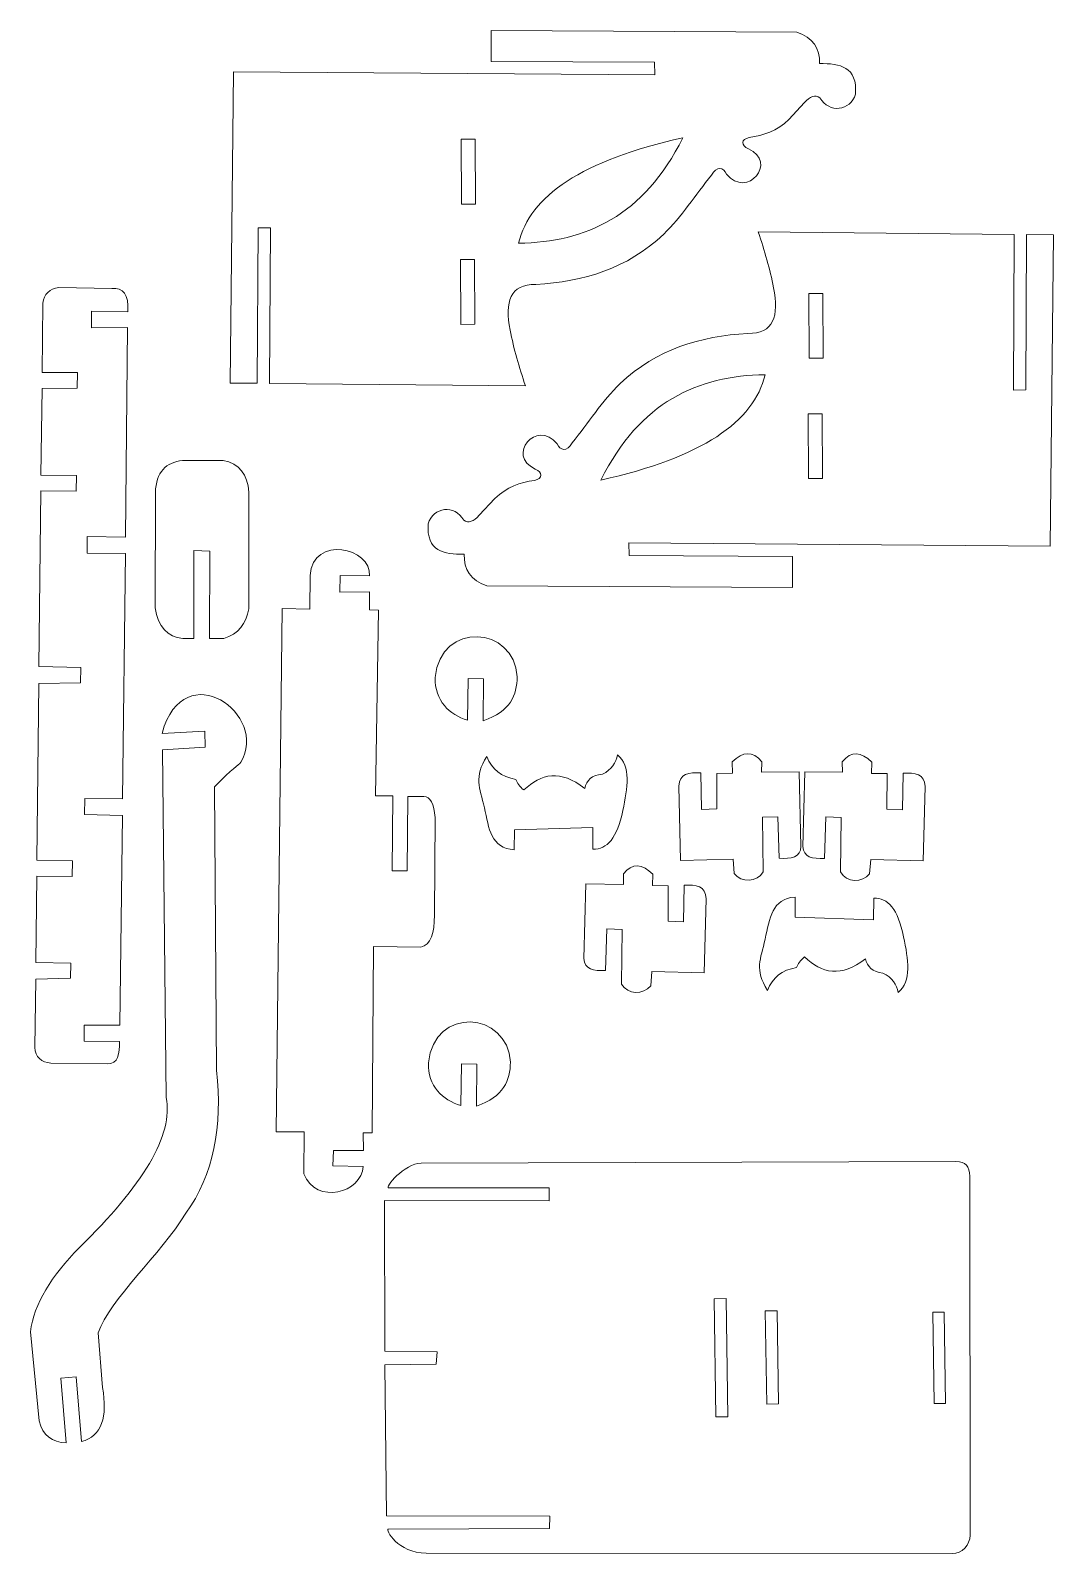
# Model space of a CAD drawing. Header units: millimetres. Extents: x -105 to 248, y -128 to 148.
# Drawn here: x 157.9 to 247.9, y -128.3 to 5.8 of the extents above; entities that cross this region are included whole.
import ezdxf

# ---------------------------------------------------------------- set-up
doc = ezdxf.new("R2010")
doc.units = ezdxf.units.MM
doc.header["$MEASUREMENT"] = 0
doc.layers.add('Camada 1', color=7, linetype='Continuous')

msp = doc.modelspace()

# ---------------------------------------------------------------- linework, layer by layer
at = {"layer": 'Camada 1', "color": 250, "lineweight": 5}
for points, knots in [([(175.493, -25.2527), (175.493, -25.2527), (175.7936, 2.1546), (175.7936, 2.1546), (175.7936, 2.1546), (175.7936, 2.1546), (212.8654, 1.8707), (212.8654, 1.8707), (212.8654, 1.8707), (212.8654, 1.8707), (212.8247, 2.9888), (212.8247, 2.9888), (212.8247, 2.9888), (212.8247, 2.9888), (198.4558, 3.0648), (198.4558, 3.0648), (198.4558, 3.0648), (198.4558, 3.0648), (198.4526, 5.7912), (198.4526, 5.7912), (198.4526, 5.7912), (198.4526, 5.7912), (225.3463, 5.6455), (225.3463, 5.6455), (225.3463, 5.6455), (226.7785, 5.1627), (227.3933, 4.2072), (227.3526, 2.8726), (227.3526, 2.8726), (229.1585, 2.8931), (230.6912, 2.6087), (230.5203, 0.1861), (230.5203, 0.1861), (230.0759, -1.2907), (228.2062, -1.5461), (227.3855, -0.1302), (227.3855, -0.1302), (226.979, 0.1755), (226.5229, -0.0209), (226.0332, -0.5608), (226.0332, -0.5608), (226.0332, -0.5608), (224.6579, -2.0411), (224.6579, -2.0411), (224.6579, -2.0411), (223.6107, -3.0606), (222.4172, -3.4592), (221.171, -3.6334), (221.171, -3.6334), (220.4241, -3.7769), (220.4305, -4.3433), (221.0998, -4.6282), (221.0998, -4.6282), (223.7059, -5.8013), (220.9929, -9.0883), (219.1565, -6.8527), (219.1565, -6.8527), (218.9405, -6.2528), (218.2965, -6.1115), (217.8455, -6.9458), (217.8455, -6.9458), (216.4438, -8.6824), (215.2059, -10.5972), (213.6405, -12.1556), (213.6405, -12.1556), (210.4068, -15.1894), (206.5813, -16.3291), (202.3962, -16.5648), (202.3962, -16.5648), (200.1183, -16.5367), (199.6285, -18.1117), (200.1417, -20.5858), (200.1417, -20.5858), (200.4225, -22.2252), (200.9324, -23.8634), (201.4752, -25.5013), (201.4752, -25.5013), (201.4752, -25.5013), (178.9486, -25.2784), (178.9486, -25.2784), (178.9486, -25.2784), (178.9486, -25.2784), (179.028, -11.588), (179.028, -11.588), (179.028, -11.588), (179.028, -11.588), (177.9428, -11.5956), (177.9428, -11.5956), (177.9428, -11.5956), (177.9428, -11.5956), (177.8573, -25.2703), (177.8573, -25.2703), (177.8573, -25.2703), (177.8573, -25.2703), (175.493, -25.2527), (175.493, -25.2527)], [0, 0, 0, 0, 0.04166667, 0.04166667, 0.04166667, 0.04166667, 0.08333333, 0.08333333, 0.08333333, 0.08333333, 0.125, 0.125, 0.125, 0.125, 0.16666667, 0.16666667, 0.16666667, 0.16666667, 0.20833333, 0.20833333, 0.20833333, 0.20833333, 0.25, 0.25, 0.25, 0.25, 0.29166667, 0.29166667, 0.29166667, 0.29166667, 0.33333333, 0.33333333, 0.33333333, 0.33333333, 0.375, 0.375, 0.375, 0.375, 0.41666667, 0.41666667, 0.41666667, 0.41666667, 0.45833333, 0.45833333, 0.45833333, 0.45833333, 0.5, 0.5, 0.5, 0.5, 0.54166667, 0.54166667, 0.54166667, 0.54166667, 0.58333333, 0.58333333, 0.58333333, 0.58333333, 0.625, 0.625, 0.625, 0.625, 0.66666667, 0.66666667, 0.66666667, 0.66666667, 0.70833333, 0.70833333, 0.70833333, 0.70833333, 0.75, 0.75, 0.75, 0.75, 0.79166667, 0.79166667, 0.79166667, 0.79166667, 0.83333333, 0.83333333, 0.83333333, 0.83333333, 0.875, 0.875, 0.875, 0.875, 0.91666667, 0.91666667, 0.91666667, 0.91666667, 0.95833333, 0.95833333, 0.95833333, 0.95833333, 1, 1, 1, 1]), ([(197.0545, -3.7855), (197.0545, -3.7855), (197.0797, -9.4924), (197.0797, -9.4924), (197.0797, -9.4924), (197.0797, -9.4924), (195.8582, -9.4978), (195.8582, -9.4978), (195.8582, -9.4978), (195.8582, -9.4978), (195.8329, -3.7909), (195.8329, -3.7909), (195.8329, -3.7909), (195.8329, -3.7909), (197.0545, -3.7855), (197.0545, -3.7855)], [0, 0, 0, 0, 0.25, 0.25, 0.25, 0.25, 0.5, 0.5, 0.5, 0.5, 0.75, 0.75, 0.75, 0.75, 1, 1, 1, 1]), ([(215.3312, -3.6627), (211.8586, -10.5602), (206.7998, -12.8497), (200.8688, -12.9379), (200.8688, -12.9379), (201.8574, -8.7874), (206.4309, -5.6273), (215.3312, -3.6627)], [0, 0, 0, 0, 0.5, 0.5, 0.5, 0.5, 1, 1, 1, 1]), ([(247.9433, -12.1963), (247.9433, -12.1963), (247.6427, -39.6036), (247.6427, -39.6036), (247.6427, -39.6036), (247.6427, -39.6036), (210.5709, -39.3197), (210.5709, -39.3197), (210.5709, -39.3197), (210.5709, -39.3197), (210.6116, -40.4378), (210.6116, -40.4378), (210.6116, -40.4378), (210.6116, -40.4378), (224.9805, -40.5138), (224.9805, -40.5138), (224.9805, -40.5138), (224.9805, -40.5138), (224.9837, -43.2402), (224.9837, -43.2402), (224.9837, -43.2402), (224.9837, -43.2402), (198.09, -43.0945), (198.09, -43.0945), (198.09, -43.0945), (196.6578, -42.6117), (196.043, -41.6562), (196.0837, -40.3216), (196.0837, -40.3216), (194.2778, -40.3421), (192.7451, -40.0577), (192.916, -37.6351), (192.916, -37.6351), (193.3604, -36.1583), (195.2301, -35.9029), (196.0508, -37.3188), (196.0508, -37.3188), (196.4573, -37.6245), (196.9134, -37.4281), (197.4031, -36.8882), (197.4031, -36.8882), (197.4031, -36.8882), (198.7784, -35.4079), (198.7784, -35.4079), (198.7784, -35.4079), (199.8256, -34.3884), (201.0191, -33.9898), (202.2653, -33.8156), (202.2653, -33.8156), (203.0122, -33.6721), (203.0058, -33.1057), (202.3365, -32.8208), (202.3365, -32.8208), (199.7304, -31.6477), (202.4434, -28.3607), (204.2798, -30.5963), (204.2798, -30.5963), (204.4958, -31.1962), (205.1398, -31.3375), (205.5908, -30.5032), (205.5908, -30.5032), (206.9925, -28.7666), (208.2304, -26.8518), (209.7958, -25.2934), (209.7958, -25.2934), (213.0295, -22.2596), (216.855, -21.1199), (221.0401, -20.8842), (221.0401, -20.8842), (223.318, -20.9123), (223.8078, -19.3373), (223.2946, -16.8632), (223.2946, -16.8632), (223.0138, -15.2238), (222.5039, -13.5856), (221.9611, -11.9477), (221.9611, -11.9477), (221.9611, -11.9477), (244.4877, -12.1706), (244.4877, -12.1706), (244.4877, -12.1706), (244.4877, -12.1706), (244.4083, -25.861), (244.4083, -25.861), (244.4083, -25.861), (244.4083, -25.861), (245.4935, -25.8534), (245.4935, -25.8534), (245.4935, -25.8534), (245.4935, -25.8534), (245.579, -12.1787), (245.579, -12.1787), (245.579, -12.1787), (245.579, -12.1787), (247.9433, -12.1963), (247.9433, -12.1963)], [0, 0, 0, 0, 0.04166667, 0.04166667, 0.04166667, 0.04166667, 0.08333333, 0.08333333, 0.08333333, 0.08333333, 0.125, 0.125, 0.125, 0.125, 0.16666667, 0.16666667, 0.16666667, 0.16666667, 0.20833333, 0.20833333, 0.20833333, 0.20833333, 0.25, 0.25, 0.25, 0.25, 0.29166667, 0.29166667, 0.29166667, 0.29166667, 0.33333333, 0.33333333, 0.33333333, 0.33333333, 0.375, 0.375, 0.375, 0.375, 0.41666667, 0.41666667, 0.41666667, 0.41666667, 0.45833333, 0.45833333, 0.45833333, 0.45833333, 0.5, 0.5, 0.5, 0.5, 0.54166667, 0.54166667, 0.54166667, 0.54166667, 0.58333333, 0.58333333, 0.58333333, 0.58333333, 0.625, 0.625, 0.625, 0.625, 0.66666667, 0.66666667, 0.66666667, 0.66666667, 0.70833333, 0.70833333, 0.70833333, 0.70833333, 0.75, 0.75, 0.75, 0.75, 0.79166667, 0.79166667, 0.79166667, 0.79166667, 0.83333333, 0.83333333, 0.83333333, 0.83333333, 0.875, 0.875, 0.875, 0.875, 0.91666667, 0.91666667, 0.91666667, 0.91666667, 0.95833333, 0.95833333, 0.95833333, 0.95833333, 1, 1, 1, 1]), ([(196.9873, -14.3777), (196.9873, -14.3777), (197.0126, -20.0763), (197.0126, -20.0763), (197.0126, -20.0763), (197.0126, -20.0763), (195.7992, -20.0817), (195.7992, -20.0817), (195.7992, -20.0817), (195.7992, -20.0817), (195.774, -14.3831), (195.774, -14.3831), (195.774, -14.3831), (195.774, -14.3831), (196.9873, -14.3777), (196.9873, -14.3777)], [0, 0, 0, 0, 0.25, 0.25, 0.25, 0.25, 0.5, 0.5, 0.5, 0.5, 0.75, 0.75, 0.75, 0.75, 1, 1, 1, 1]), ([(226.449, -23.0713), (226.449, -23.0713), (226.4237, -17.3727), (226.4237, -17.3727), (226.4237, -17.3727), (226.4237, -17.3727), (227.6371, -17.3673), (227.6371, -17.3673), (227.6371, -17.3673), (227.6371, -17.3673), (227.6623, -23.0659), (227.6623, -23.0659), (227.6623, -23.0659), (227.6623, -23.0659), (226.449, -23.0713), (226.449, -23.0713)], [0, 0, 0, 0, 0.25, 0.25, 0.25, 0.25, 0.5, 0.5, 0.5, 0.5, 0.75, 0.75, 0.75, 0.75, 1, 1, 1, 1]), ([(208.1051, -33.7863), (211.5777, -26.8888), (216.6365, -24.5993), (222.5675, -24.5111), (222.5675, -24.5111), (221.5789, -28.6616), (217.0054, -31.8217), (208.1051, -33.7863)], [0, 0, 0, 0, 0.5, 0.5, 0.5, 0.5, 1, 1, 1, 1]), ([(226.3818, -33.6635), (226.3818, -33.6635), (226.3566, -27.9566), (226.3566, -27.9566), (226.3566, -27.9566), (226.3566, -27.9566), (227.5781, -27.9512), (227.5781, -27.9512), (227.5781, -27.9512), (227.5781, -27.9512), (227.6034, -33.6581), (227.6034, -33.6581), (227.6034, -33.6581), (227.6034, -33.6581), (226.3818, -33.6635), (226.3818, -33.6635)], [0, 0, 0, 0, 0.25, 0.25, 0.25, 0.25, 0.5, 0.5, 0.5, 0.5, 0.75, 0.75, 0.75, 0.75, 1, 1, 1, 1])]:
    msp.add_open_spline(points, degree=3, knots=knots, dxfattribs=at)
at = {"layer": 'Camada 1', "color": 22, "lineweight": 5}
for points, knots in [([(158.3181, -83.7356), (158.3181, -83.7356), (158.3911, -77.7228), (158.3911, -77.7228), (158.3911, -77.7228), (158.3911, -77.7228), (161.4517, -77.6462), (161.4517, -77.6462), (161.4517, -77.6462), (161.4517, -77.6462), (161.4755, -76.3025), (161.4755, -76.3025), (161.4755, -76.3025), (161.4755, -76.3025), (158.3892, -76.265), (158.3892, -76.265), (158.3892, -76.265), (158.3892, -76.265), (158.471, -68.6514), (158.471, -68.6514), (158.471, -68.6514), (158.471, -68.6514), (161.5798, -68.6863), (161.5798, -68.6863), (161.5798, -68.6863), (161.5798, -68.6863), (161.6073, -67.297), (161.6073, -67.297), (161.6073, -67.297), (161.6073, -67.297), (158.4862, -67.2445), (158.4862, -67.2445), (158.4862, -67.2445), (158.4862, -67.2445), (158.6539, -51.6852), (158.6539, -51.6852), (158.6539, -51.6852), (158.6539, -51.6852), (162.3202, -51.6496), (162.3202, -51.6496), (162.3202, -51.6496), (162.3202, -51.6496), (162.3552, -50.2866), (162.3552, -50.2866), (162.3552, -50.2866), (162.3552, -50.2866), (158.6545, -50.1967), (158.6545, -50.1967), (158.6545, -50.1967), (158.6545, -50.1967), (158.8225, -34.749), (158.8225, -34.749), (158.8225, -34.749), (158.8225, -34.749), (161.9415, -34.7636), (161.9415, -34.7636), (161.9415, -34.7636), (161.9415, -34.7636), (161.9631, -33.3781), (161.9631, -33.3781), (161.9631, -33.3781), (161.9631, -33.3781), (158.8387, -33.362), (158.8387, -33.362), (158.8387, -33.362), (158.8387, -33.362), (158.9379, -25.719), (158.9379, -25.719), (158.9379, -25.719), (158.9379, -25.719), (162.0349, -25.7034), (162.0349, -25.7034), (162.0349, -25.7034), (162.0349, -25.7034), (162.0559, -24.3296), (162.0559, -24.3296), (162.0559, -24.3296), (162.0559, -24.3296), (158.9421, -24.3328), (158.9421, -24.3328), (158.9421, -24.3328), (158.9421, -24.3328), (159.0095, -18.2257), (159.0095, -18.2257), (159.0095, -18.2257), (159.1069, -17.4016), (159.6032, -16.9618), (160.4301, -16.8404), (160.4301, -16.8404), (160.4301, -16.8404), (165.0806, -16.9184), (165.0806, -16.9184), (165.0806, -16.9184), (166.0664, -16.843), (166.6009, -17.425), (166.4759, -18.9676), (166.4759, -18.9676), (166.4759, -18.9676), (163.3049, -18.9119), (163.3049, -18.9119), (163.3049, -18.9119), (163.3049, -18.9119), (163.2874, -20.3903), (163.2874, -20.3903), (163.2874, -20.3903), (163.2874, -20.3903), (166.4698, -20.3646), (166.4698, -20.3646), (166.4698, -20.3646), (166.4698, -20.3646), (166.2961, -38.809), (166.2961, -38.809), (166.2961, -38.809), (166.2961, -38.809), (162.9171, -38.7599), (162.9171, -38.7599), (162.9171, -38.7599), (162.9171, -38.7599), (162.9004, -40.2315), (162.9004, -40.2315), (162.9004, -40.2315), (162.9004, -40.2315), (166.2824, -40.2666), (166.2824, -40.2666), (166.2824, -40.2666), (166.2824, -40.2666), (166.0149, -61.8493), (166.0149, -61.8493), (166.0149, -61.8493), (166.0149, -61.8493), (162.6948, -61.8348), (162.6948, -61.8348), (162.6948, -61.8348), (162.6948, -61.8348), (162.6617, -63.2221), (162.6617, -63.2221), (162.6617, -63.2221), (162.6617, -63.2221), (166.0259, -63.3171), (166.0259, -63.3171), (166.0259, -63.3171), (166.0259, -63.3171), (165.7705, -81.7769), (165.7705, -81.7769), (165.7705, -81.7769), (165.7705, -81.7769), (162.6432, -81.7841), (162.6432, -81.7841), (162.6432, -81.7841), (162.6432, -81.7841), (162.6562, -83.1896), (162.6562, -83.1896), (162.6562, -83.1896), (162.6562, -83.1896), (165.7593, -83.2207), (165.7593, -83.2207), (165.7593, -83.2207), (165.7572, -84.2641), (165.6763, -85.222), (164.669, -85.1772), (164.669, -85.1772), (164.669, -85.1772), (159.7016, -85.1175), (159.7016, -85.1175), (159.7016, -85.1175), (158.8866, -85.0384), (158.3205, -84.5962), (158.3181, -83.7356)], [0, 0, 0, 0, 0.02380952, 0.02380952, 0.02380952, 0.02380952, 0.04761905, 0.04761905, 0.04761905, 0.04761905, 0.07142857, 0.07142857, 0.07142857, 0.07142857, 0.0952381, 0.0952381, 0.0952381, 0.0952381, 0.11904762, 0.11904762, 0.11904762, 0.11904762, 0.14285714, 0.14285714, 0.14285714, 0.14285714, 0.16666667, 0.16666667, 0.16666667, 0.16666667, 0.19047619, 0.19047619, 0.19047619, 0.19047619, 0.21428571, 0.21428571, 0.21428571, 0.21428571, 0.23809524, 0.23809524, 0.23809524, 0.23809524, 0.26190476, 0.26190476, 0.26190476, 0.26190476, 0.28571429, 0.28571429, 0.28571429, 0.28571429, 0.30952381, 0.30952381, 0.30952381, 0.30952381, 0.33333333, 0.33333333, 0.33333333, 0.33333333, 0.35714286, 0.35714286, 0.35714286, 0.35714286, 0.38095238, 0.38095238, 0.38095238, 0.38095238, 0.4047619, 0.4047619, 0.4047619, 0.4047619, 0.42857143, 0.42857143, 0.42857143, 0.42857143, 0.45238095, 0.45238095, 0.45238095, 0.45238095, 0.47619048, 0.47619048, 0.47619048, 0.47619048, 0.5, 0.5, 0.5, 0.5, 0.52380952, 0.52380952, 0.52380952, 0.52380952, 0.54761905, 0.54761905, 0.54761905, 0.54761905, 0.57142857, 0.57142857, 0.57142857, 0.57142857, 0.5952381, 0.5952381, 0.5952381, 0.5952381, 0.61904762, 0.61904762, 0.61904762, 0.61904762, 0.64285714, 0.64285714, 0.64285714, 0.64285714, 0.66666667, 0.66666667, 0.66666667, 0.66666667, 0.69047619, 0.69047619, 0.69047619, 0.69047619, 0.71428571, 0.71428571, 0.71428571, 0.71428571, 0.73809524, 0.73809524, 0.73809524, 0.73809524, 0.76190476, 0.76190476, 0.76190476, 0.76190476, 0.78571429, 0.78571429, 0.78571429, 0.78571429, 0.80952381, 0.80952381, 0.80952381, 0.80952381, 0.83333333, 0.83333333, 0.83333333, 0.83333333, 0.85714286, 0.85714286, 0.85714286, 0.85714286, 0.88095238, 0.88095238, 0.88095238, 0.88095238, 0.9047619, 0.9047619, 0.9047619, 0.9047619, 0.92857143, 0.92857143, 0.92857143, 0.92857143, 0.95238095, 0.95238095, 0.95238095, 0.95238095, 0.97619048, 0.97619048, 0.97619048, 0.97619048, 1, 1, 1, 1]), ([(168.8974, -45.0283), (168.8974, -45.0283), (168.9118, -34.905), (168.9118, -34.905), (168.9118, -34.905), (168.9761, -33.0825), (169.8409, -32.2153), (171.3091, -32.0681), (171.3091, -32.0681), (171.3091, -32.0681), (174.8788, -32.0644), (174.8788, -32.0644), (174.8788, -32.0644), (176.2817, -32.3379), (177.0345, -33.272), (177.1375, -34.8665), (177.1375, -34.8665), (177.1375, -34.8665), (177.1229, -45.121), (177.1229, -45.121), (177.1229, -45.121), (176.9114, -46.4436), (176.1867, -47.3199), (174.949, -47.75), (174.949, -47.75), (174.949, -47.75), (173.6598, -47.7481), (173.6598, -47.7481), (173.6598, -47.7481), (173.6598, -47.7481), (173.7114, -40.0341), (173.7114, -40.0341), (173.7114, -40.0341), (173.7114, -40.0341), (172.3001, -40.0014), (172.3001, -40.0014), (172.3001, -40.0014), (172.3001, -40.0014), (172.2806, -47.7462), (172.2806, -47.7462), (172.2806, -47.7462), (172.2806, -47.7462), (171.3186, -47.7448), (171.3186, -47.7448), (171.3186, -47.7448), (169.9848, -47.5891), (169.1473, -46.7211), (168.8974, -45.0283)], [0, 0, 0, 0, 0.08333333, 0.08333333, 0.08333333, 0.08333333, 0.16666667, 0.16666667, 0.16666667, 0.16666667, 0.25, 0.25, 0.25, 0.25, 0.33333333, 0.33333333, 0.33333333, 0.33333333, 0.41666667, 0.41666667, 0.41666667, 0.41666667, 0.5, 0.5, 0.5, 0.5, 0.58333333, 0.58333333, 0.58333333, 0.58333333, 0.66666667, 0.66666667, 0.66666667, 0.66666667, 0.75, 0.75, 0.75, 0.75, 0.83333333, 0.83333333, 0.83333333, 0.83333333, 0.91666667, 0.91666667, 0.91666667, 0.91666667, 1, 1, 1, 1]), ([(179.5278, -91.1532), (179.5278, -91.1532), (180.0791, -45.0999), (180.0791, -45.0999), (180.0791, -45.0999), (180.0791, -45.0999), (182.4954, -45.147), (182.4954, -45.147), (182.4954, -45.147), (182.4954, -45.147), (182.5233, -42.1949), (182.5233, -42.1949), (182.5233, -42.1949), (182.7866, -38.5759), (187.9538, -39.7639), (187.7622, -42.2114), (187.7622, -42.2114), (187.7622, -42.2114), (185.1583, -42.2015), (185.1583, -42.2015), (185.1583, -42.2015), (185.1583, -42.2015), (185.1348, -43.6544), (185.1348, -43.6544), (185.1348, -43.6544), (185.1348, -43.6544), (187.7458, -43.6403), (187.7458, -43.6403), (187.7458, -43.6403), (187.7458, -43.6403), (187.7434, -45.2192), (187.7434, -45.2192), (187.7434, -45.2192), (187.7434, -45.2192), (188.542, -45.2483), (188.542, -45.2483), (188.542, -45.2483), (188.542, -45.2483), (188.2901, -61.5876), (188.2901, -61.5876), (188.2901, -61.5876), (188.2901, -61.5876), (189.8048, -61.5903), (189.8048, -61.5903), (189.8048, -61.5903), (189.8048, -61.5903), (189.7332, -68.1821), (189.7332, -68.1821), (189.7332, -68.1821), (189.7332, -68.1821), (191.0726, -68.1978), (191.0726, -68.1978), (191.0726, -68.1978), (191.0726, -68.1978), (191.1353, -61.633), (191.1353, -61.633), (191.1353, -61.633), (191.1353, -61.633), (192.5285, -61.6316), (192.5285, -61.6316), (192.5285, -61.6316), (193.0998, -61.6525), (193.4189, -62.3077), (193.5291, -63.4885), (193.5291, -63.4885), (193.5291, -63.4885), (193.4681, -72.0923), (193.4681, -72.0923), (193.4681, -72.0923), (193.4857, -73.6668), (193.1415, -74.6923), (192.2686, -74.9155), (192.2686, -74.9155), (192.2686, -74.9155), (188.1091, -74.8489), (188.1091, -74.8489), (188.1091, -74.8489), (188.1091, -74.8489), (187.9759, -91.2435), (187.9759, -91.2435), (187.9759, -91.2435), (187.9759, -91.2435), (187.1859, -91.247), (187.1859, -91.247), (187.1859, -91.247), (187.1859, -91.247), (187.2268, -92.8117), (187.2268, -92.8117), (187.2268, -92.8117), (187.2268, -92.8117), (184.5745, -92.8024), (184.5745, -92.8024), (184.5745, -92.8024), (184.5745, -92.8024), (184.5285, -94.1486), (184.5285, -94.1486), (184.5285, -94.1486), (184.5285, -94.1486), (187.1826, -94.2072), (187.1826, -94.2072), (187.1826, -94.2072), (187.1042, -96.5335), (183.0888, -97.6378), (181.9698, -94.8597), (181.9698, -94.8597), (181.9698, -94.8597), (181.9999, -91.1641), (181.9999, -91.1641), (181.9999, -91.1641), (181.9999, -91.1641), (179.5278, -91.1532), (179.5278, -91.1532)], [0, 0, 0, 0, 0.03571429, 0.03571429, 0.03571429, 0.03571429, 0.07142857, 0.07142857, 0.07142857, 0.07142857, 0.10714286, 0.10714286, 0.10714286, 0.10714286, 0.14285714, 0.14285714, 0.14285714, 0.14285714, 0.17857143, 0.17857143, 0.17857143, 0.17857143, 0.21428571, 0.21428571, 0.21428571, 0.21428571, 0.25, 0.25, 0.25, 0.25, 0.28571429, 0.28571429, 0.28571429, 0.28571429, 0.32142857, 0.32142857, 0.32142857, 0.32142857, 0.35714286, 0.35714286, 0.35714286, 0.35714286, 0.39285714, 0.39285714, 0.39285714, 0.39285714, 0.42857143, 0.42857143, 0.42857143, 0.42857143, 0.46428571, 0.46428571, 0.46428571, 0.46428571, 0.5, 0.5, 0.5, 0.5, 0.53571429, 0.53571429, 0.53571429, 0.53571429, 0.57142857, 0.57142857, 0.57142857, 0.57142857, 0.60714286, 0.60714286, 0.60714286, 0.60714286, 0.64285714, 0.64285714, 0.64285714, 0.64285714, 0.67857143, 0.67857143, 0.67857143, 0.67857143, 0.71428571, 0.71428571, 0.71428571, 0.71428571, 0.75, 0.75, 0.75, 0.75, 0.78571429, 0.78571429, 0.78571429, 0.78571429, 0.82142857, 0.82142857, 0.82142857, 0.82142857, 0.85714286, 0.85714286, 0.85714286, 0.85714286, 0.89285714, 0.89285714, 0.89285714, 0.89285714, 0.92857143, 0.92857143, 0.92857143, 0.92857143, 0.96428571, 0.96428571, 0.96428571, 0.96428571, 1, 1, 1, 1]), ([(193.5323, -51.1833), (194.0196, -46.1425), (200.5023, -46.631), (200.7529, -51.1125), (200.7529, -51.1125), (200.7248, -52.7201), (200.1755, -54.1554), (197.766, -54.9755), (197.766, -54.9755), (197.766, -54.9755), (197.7819, -51.289), (197.7819, -51.289), (197.7819, -51.289), (197.7819, -51.289), (196.4481, -51.2614), (196.4481, -51.2614), (196.4481, -51.2614), (196.4481, -51.2614), (196.3845, -54.9309), (196.3845, -54.9309), (196.3845, -54.9309), (194.7817, -54.4533), (193.4835, -53.2009), (193.5323, -51.1833)], [0, 0, 0, 0, 0.16666667, 0.16666667, 0.16666667, 0.16666667, 0.33333333, 0.33333333, 0.33333333, 0.33333333, 0.5, 0.5, 0.5, 0.5, 0.66666667, 0.66666667, 0.66666667, 0.66666667, 0.83333333, 0.83333333, 0.83333333, 0.83333333, 1, 1, 1, 1]), ([(161.049, -118.5539), (159.8458, -118.4755), (158.9737, -117.9417), (158.6914, -116.5957), (158.6914, -116.5957), (158.6914, -116.5957), (157.9206, -108.7708), (157.9206, -108.7708), (157.9206, -108.7708), (158.2127, -106.3002), (159.8068, -103.8314), (162.2083, -101.3636), (162.2083, -101.3636), (167.7877, -95.9162), (170.5347, -91.4411), (169.8629, -88.1393), (169.8629, -88.1393), (169.8629, -88.1393), (169.5477, -57.5513), (169.5477, -57.5513), (169.5477, -57.5513), (169.5477, -57.5513), (173.3067, -57.3055), (173.3067, -57.3055), (173.3067, -57.3055), (173.3067, -57.3055), (173.2617, -55.8842), (173.2617, -55.8842), (173.2617, -55.8842), (173.2617, -55.8842), (169.5003, -56.0886), (169.5003, -56.0886), (169.5003, -56.0886), (171.4462, -49.028), (178.9564, -54.461), (176.4232, -58.6303), (176.4232, -58.6303), (176.2246, -58.9571), (175.7251, -59.1203), (174.1068, -60.7816), (174.1068, -60.7816), (174.1068, -60.7816), (174.2895, -85.7433), (174.2895, -85.7433), (174.2895, -85.7433), (174.8336, -90.7011), (174.0307, -94.9474), (171.6025, -98.3351), (171.6025, -98.3351), (169.3719, -101.9284), (164.9096, -105.9234), (163.8766, -108.8706), (163.8766, -108.8706), (163.8766, -108.8706), (164.2614, -113.6774), (164.2614, -113.6774), (164.2614, -113.6774), (164.7067, -116.2446), (164.2191, -117.9553), (162.3961, -118.4402), (162.3961, -118.4402), (162.3961, -118.4402), (161.9468, -112.7192), (161.9468, -112.7192), (161.9468, -112.7192), (161.9468, -112.7192), (160.598, -112.8428), (160.598, -112.8428), (160.598, -112.8428), (160.598, -112.8428), (161.049, -118.5539), (161.049, -118.5539)], [0, 0, 0, 0, 0.05555556, 0.05555556, 0.05555556, 0.05555556, 0.11111111, 0.11111111, 0.11111111, 0.11111111, 0.16666667, 0.16666667, 0.16666667, 0.16666667, 0.22222222, 0.22222222, 0.22222222, 0.22222222, 0.27777778, 0.27777778, 0.27777778, 0.27777778, 0.33333333, 0.33333333, 0.33333333, 0.33333333, 0.38888889, 0.38888889, 0.38888889, 0.38888889, 0.44444444, 0.44444444, 0.44444444, 0.44444444, 0.5, 0.5, 0.5, 0.5, 0.55555556, 0.55555556, 0.55555556, 0.55555556, 0.61111111, 0.61111111, 0.61111111, 0.61111111, 0.66666667, 0.66666667, 0.66666667, 0.66666667, 0.72222222, 0.72222222, 0.72222222, 0.72222222, 0.77777778, 0.77777778, 0.77777778, 0.77777778, 0.83333333, 0.83333333, 0.83333333, 0.83333333, 0.88888889, 0.88888889, 0.88888889, 0.88888889, 0.94444444, 0.94444444, 0.94444444, 0.94444444, 1, 1, 1, 1]), ([(223.8099, -67.0827), (223.8099, -67.0827), (223.6963, -63.4317), (223.6963, -63.4317), (223.6963, -63.4317), (223.6963, -63.4317), (222.3464, -63.4716), (222.3464, -63.4716), (222.3464, -63.4716), (222.3464, -63.4716), (222.4073, -68.2757), (222.4073, -68.2757), (222.4073, -68.2757), (221.8282, -69.2235), (220.5165, -69.2456), (219.8301, -68.4255), (219.8301, -68.4255), (219.8301, -68.4255), (219.7408, -67.1685), (219.7408, -67.1685), (219.7408, -67.1685), (219.7408, -67.1685), (215.1304, -67.278), (215.1304, -67.278), (215.1304, -67.278), (215.1304, -67.278), (214.9738, -60.7443), (214.9738, -60.7443), (214.9738, -60.7443), (214.9978, -59.6157), (215.881, -59.5018), (216.914, -59.5647), (216.914, -59.5647), (216.914, -59.5647), (216.9616, -62.7957), (216.9616, -62.7957), (216.9616, -62.7957), (216.9616, -62.7957), (218.3211, -62.7334), (218.3211, -62.7334), (218.3211, -62.7334), (218.3211, -62.7334), (218.3089, -59.6129), (218.3089, -59.6129), (218.3089, -59.6129), (218.3089, -59.6129), (219.7013, -59.5887), (219.7013, -59.5887), (219.7013, -59.5887), (219.7013, -59.5887), (219.6663, -58.5954), (219.6663, -58.5954), (219.6663, -58.5954), (220.6127, -57.6837), (221.4871, -57.5896), (222.2664, -58.5804), (222.2664, -58.5804), (222.2664, -58.5804), (222.2377, -59.5012), (222.2377, -59.5012), (222.2377, -59.5012), (222.2377, -59.5012), (225.5723, -59.4597), (225.5723, -59.4597), (225.5723, -59.4597), (225.5723, -59.4597), (225.7128, -66.0445), (225.7128, -66.0445), (225.7128, -66.0445), (225.6842, -66.9934), (224.8587, -67.1493), (223.8099, -67.0827)], [0, 0, 0, 0, 0.05555556, 0.05555556, 0.05555556, 0.05555556, 0.11111111, 0.11111111, 0.11111111, 0.11111111, 0.16666667, 0.16666667, 0.16666667, 0.16666667, 0.22222222, 0.22222222, 0.22222222, 0.22222222, 0.27777778, 0.27777778, 0.27777778, 0.27777778, 0.33333333, 0.33333333, 0.33333333, 0.33333333, 0.38888889, 0.38888889, 0.38888889, 0.38888889, 0.44444444, 0.44444444, 0.44444444, 0.44444444, 0.5, 0.5, 0.5, 0.5, 0.55555556, 0.55555556, 0.55555556, 0.55555556, 0.61111111, 0.61111111, 0.61111111, 0.61111111, 0.66666667, 0.66666667, 0.66666667, 0.66666667, 0.72222222, 0.72222222, 0.72222222, 0.72222222, 0.77777778, 0.77777778, 0.77777778, 0.77777778, 0.83333333, 0.83333333, 0.83333333, 0.83333333, 0.88888889, 0.88888889, 0.88888889, 0.88888889, 0.94444444, 0.94444444, 0.94444444, 0.94444444, 1, 1, 1, 1]), ([(227.7877, -67.0883), (227.7877, -67.0883), (227.9118, -63.4377), (227.9118, -63.4377), (227.9118, -63.4377), (227.9118, -63.4377), (229.2615, -63.4814), (229.2615, -63.4814), (229.2615, -63.4814), (229.2615, -63.4814), (229.187, -68.2854), (229.187, -68.2854), (229.187, -68.2854), (229.7633, -69.2348), (231.075, -69.2607), (231.7637, -68.4425), (231.7637, -68.4425), (231.7637, -68.4425), (231.8566, -67.1857), (231.8566, -67.1857), (231.8566, -67.1857), (231.8566, -67.1857), (236.4667, -67.3084), (236.4667, -67.3084), (236.4667, -67.3084), (236.4667, -67.3084), (236.6419, -60.7751), (236.6419, -60.7751), (236.6419, -60.7751), (236.6211, -59.6465), (235.7382, -59.5301), (234.705, -59.59), (234.705, -59.59), (234.705, -59.59), (234.6483, -62.8209), (234.6483, -62.8209), (234.6483, -62.8209), (234.6483, -62.8209), (233.289, -62.7547), (233.289, -62.7547), (233.289, -62.7547), (233.289, -62.7547), (233.31, -59.6343), (233.31, -59.6343), (233.31, -59.6343), (233.31, -59.6343), (231.9176, -59.6061), (231.9176, -59.6061), (231.9176, -59.6061), (231.9176, -59.6061), (231.9555, -58.6129), (231.9555, -58.6129), (231.9555, -58.6129), (231.0117, -57.6985), (230.1375, -57.6019), (229.3554, -58.5905), (229.3554, -58.5905), (229.3554, -58.5905), (229.3816, -59.5113), (229.3816, -59.5113), (229.3816, -59.5113), (229.3816, -59.5113), (226.0471, -59.4604), (226.0471, -59.4604), (226.0471, -59.4604), (226.0471, -59.4604), (225.8878, -66.0448), (225.8878, -66.0448), (225.8878, -66.0448), (225.9137, -66.9937), (226.7388, -67.1519), (227.7877, -67.0883)], [0, 0, 0, 0, 0.05555556, 0.05555556, 0.05555556, 0.05555556, 0.11111111, 0.11111111, 0.11111111, 0.11111111, 0.16666667, 0.16666667, 0.16666667, 0.16666667, 0.22222222, 0.22222222, 0.22222222, 0.22222222, 0.27777778, 0.27777778, 0.27777778, 0.27777778, 0.33333333, 0.33333333, 0.33333333, 0.33333333, 0.38888889, 0.38888889, 0.38888889, 0.38888889, 0.44444444, 0.44444444, 0.44444444, 0.44444444, 0.5, 0.5, 0.5, 0.5, 0.55555556, 0.55555556, 0.55555556, 0.55555556, 0.61111111, 0.61111111, 0.61111111, 0.61111111, 0.66666667, 0.66666667, 0.66666667, 0.66666667, 0.72222222, 0.72222222, 0.72222222, 0.72222222, 0.77777778, 0.77777778, 0.77777778, 0.77777778, 0.83333333, 0.83333333, 0.83333333, 0.83333333, 0.88888889, 0.88888889, 0.88888889, 0.88888889, 0.94444444, 0.94444444, 0.94444444, 0.94444444, 1, 1, 1, 1]), ([(198.0898, -58.1173), (196.8954, -59.9939), (197.4664, -60.8045), (197.8633, -62.6358), (197.8633, -62.6358), (198.2589, -64.4611), (198.4326, -66.1897), (200.4917, -66.3419), (200.4917, -66.3419), (200.4917, -66.3419), (200.5133, -64.5724), (200.5133, -64.5724), (200.5133, -64.5724), (200.5133, -64.5724), (207.3988, -64.3708), (207.3988, -64.3708), (207.3988, -64.3708), (207.3988, -64.3708), (207.4172, -66.2758), (207.4172, -66.2758), (207.4172, -66.2758), (208.6501, -66.3258), (209.5592, -65.3079), (210.0388, -62.873), (210.0388, -62.873), (210.4726, -60.8887), (210.779, -58.9803), (209.5792, -57.9717), (209.5792, -57.9717), (209.4407, -58.671), (209.0825, -59.277), (208.2416, -59.6783), (208.2416, -59.6783), (207.3221, -59.7649), (206.8518, -60.2208), (206.6888, -60.9296), (206.6888, -60.9296), (204.5784, -59.2636), (202.8468, -59.6045), (201.3276, -61.0712), (201.3276, -61.0712), (200.97, -60.7735), (200.757, -60.4599), (200.6431, -60.1356), (200.6431, -60.1356), (199.3586, -59.9344), (198.5073, -59.2617), (198.0898, -58.1173)], [0, 0, 0, 0, 0.08333333, 0.08333333, 0.08333333, 0.08333333, 0.16666667, 0.16666667, 0.16666667, 0.16666667, 0.25, 0.25, 0.25, 0.25, 0.33333333, 0.33333333, 0.33333333, 0.33333333, 0.41666667, 0.41666667, 0.41666667, 0.41666667, 0.5, 0.5, 0.5, 0.5, 0.58333333, 0.58333333, 0.58333333, 0.58333333, 0.66666667, 0.66666667, 0.66666667, 0.66666667, 0.75, 0.75, 0.75, 0.75, 0.83333333, 0.83333333, 0.83333333, 0.83333333, 0.91666667, 0.91666667, 0.91666667, 0.91666667, 1, 1, 1, 1]), ([(208.5231, -76.9559), (208.5231, -76.9559), (208.6471, -73.3053), (208.6471, -73.3053), (208.6471, -73.3053), (208.6471, -73.3053), (209.9969, -73.349), (209.9969, -73.349), (209.9969, -73.349), (209.9969, -73.349), (209.9223, -78.153), (209.9223, -78.153), (209.9223, -78.153), (210.4987, -79.1024), (211.8104, -79.1283), (212.499, -78.3101), (212.499, -78.3101), (212.499, -78.3101), (212.5919, -77.0533), (212.5919, -77.0533), (212.5919, -77.0533), (212.5919, -77.0533), (217.202, -77.176), (217.202, -77.176), (217.202, -77.176), (217.202, -77.176), (217.3772, -70.6427), (217.3772, -70.6427), (217.3772, -70.6427), (217.3564, -69.514), (216.4735, -69.3977), (215.4404, -69.4576), (215.4404, -69.4576), (215.4404, -69.4576), (215.3836, -72.6885), (215.3836, -72.6885), (215.3836, -72.6885), (215.3836, -72.6885), (214.0243, -72.6223), (214.0243, -72.6223), (214.0243, -72.6223), (214.0243, -72.6223), (214.0453, -69.5018), (214.0453, -69.5018), (214.0453, -69.5018), (214.0453, -69.5018), (212.653, -69.4737), (212.653, -69.4737), (212.653, -69.4737), (212.653, -69.4737), (212.6908, -68.4805), (212.6908, -68.4805), (212.6908, -68.4805), (211.747, -67.5661), (210.8729, -67.4695), (210.0908, -68.4581), (210.0908, -68.4581), (210.0908, -68.4581), (210.1169, -69.3789), (210.1169, -69.3789), (210.1169, -69.3789), (210.1169, -69.3789), (206.7824, -69.328), (206.7824, -69.328), (206.7824, -69.328), (206.7824, -69.328), (206.6232, -75.9124), (206.6232, -75.9124), (206.6232, -75.9124), (206.649, -76.8613), (207.4741, -77.0195), (208.5231, -76.9559)], [0, 0, 0, 0, 0.05555556, 0.05555556, 0.05555556, 0.05555556, 0.11111111, 0.11111111, 0.11111111, 0.11111111, 0.16666667, 0.16666667, 0.16666667, 0.16666667, 0.22222222, 0.22222222, 0.22222222, 0.22222222, 0.27777778, 0.27777778, 0.27777778, 0.27777778, 0.33333333, 0.33333333, 0.33333333, 0.33333333, 0.38888889, 0.38888889, 0.38888889, 0.38888889, 0.44444444, 0.44444444, 0.44444444, 0.44444444, 0.5, 0.5, 0.5, 0.5, 0.55555556, 0.55555556, 0.55555556, 0.55555556, 0.61111111, 0.61111111, 0.61111111, 0.61111111, 0.66666667, 0.66666667, 0.66666667, 0.66666667, 0.72222222, 0.72222222, 0.72222222, 0.72222222, 0.77777778, 0.77777778, 0.77777778, 0.77777778, 0.83333333, 0.83333333, 0.83333333, 0.83333333, 0.88888889, 0.88888889, 0.88888889, 0.88888889, 0.94444444, 0.94444444, 0.94444444, 0.94444444, 1, 1, 1, 1]), ([(222.7816, -78.718), (221.5925, -76.838), (222.1659, -76.029), (222.568, -74.1989), (222.568, -74.1989), (222.9688, -72.3748), (223.1474, -70.6466), (225.2069, -70.5003), (225.2069, -70.5003), (225.2069, -70.5003), (225.2234, -72.2699), (225.2234, -72.2699), (225.2234, -72.2699), (225.2234, -72.2699), (232.1083, -72.4911), (232.1083, -72.4911), (232.1083, -72.4911), (232.1083, -72.4911), (232.1321, -70.5861), (232.1321, -70.5861), (232.1321, -70.5861), (233.3652, -70.5397), (234.2715, -71.5601), (234.7441, -73.9963), (234.7441, -73.9963), (235.1723, -75.9819), (235.4733, -77.8912), (234.2705, -78.8964), (234.2705, -78.8964), (234.134, -78.1967), (233.7776, -77.5897), (232.9378, -77.186), (232.9378, -77.186), (232.0186, -77.0967), (231.5495, -76.6395), (231.3885, -75.9302), (231.3885, -75.9302), (229.2735, -77.5902), (227.5428, -77.2444), (226.0278, -75.7733), (226.0278, -75.7733), (225.6693, -76.07), (225.4555, -76.383), (225.3406, -76.707), (225.3406, -76.707), (224.0555, -76.9045), (223.2024, -77.5748), (222.7816, -78.718)], [0, 0, 0, 0, 0.08333333, 0.08333333, 0.08333333, 0.08333333, 0.16666667, 0.16666667, 0.16666667, 0.16666667, 0.25, 0.25, 0.25, 0.25, 0.33333333, 0.33333333, 0.33333333, 0.33333333, 0.41666667, 0.41666667, 0.41666667, 0.41666667, 0.5, 0.5, 0.5, 0.5, 0.58333333, 0.58333333, 0.58333333, 0.58333333, 0.66666667, 0.66666667, 0.66666667, 0.66666667, 0.75, 0.75, 0.75, 0.75, 0.83333333, 0.83333333, 0.83333333, 0.83333333, 0.91666667, 0.91666667, 0.91666667, 0.91666667, 1, 1, 1, 1]), ([(192.9355, -85.1014), (193.4228, -80.0606), (199.9055, -80.549), (200.1562, -85.0306), (200.1562, -85.0306), (200.128, -86.6382), (199.5787, -88.0735), (197.1693, -88.8935), (197.1693, -88.8935), (197.1693, -88.8935), (197.1851, -85.2071), (197.1851, -85.2071), (197.1851, -85.2071), (197.1851, -85.2071), (195.8513, -85.1795), (195.8513, -85.1795), (195.8513, -85.1795), (195.8513, -85.1795), (195.7877, -88.849), (195.7877, -88.849), (195.7877, -88.849), (194.1849, -88.3714), (192.8867, -87.1189), (192.9355, -85.1014)], [0, 0, 0, 0, 0.16666667, 0.16666667, 0.16666667, 0.16666667, 0.33333333, 0.33333333, 0.33333333, 0.33333333, 0.5, 0.5, 0.5, 0.5, 0.66666667, 0.66666667, 0.66666667, 0.66666667, 0.83333333, 0.83333333, 0.83333333, 0.83333333, 1, 1, 1, 1]), ([(239.0206, -128.2884), (239.0206, -128.2884), (192.7448, -128.2616), (192.7448, -128.2616), (192.7448, -128.2616), (190.1989, -128.2602), (189.1557, -126.1372), (189.3885, -126.1365), (189.3885, -126.1365), (189.3885, -126.1365), (203.605, -126.0937), (203.605, -126.0937), (203.605, -126.0937), (203.605, -126.0937), (203.6219, -125.0043), (203.6219, -125.0043), (203.6219, -125.0043), (203.6219, -125.0043), (189.2428, -124.9581), (189.2428, -124.9581), (189.2428, -124.9581), (189.2428, -124.9581), (189.1026, -111.6768), (189.1026, -111.6768), (189.1026, -111.6768), (189.1026, -111.6768), (193.6305, -111.6139), (193.6305, -111.6139), (193.6305, -111.6139), (193.6305, -111.6139), (193.7056, -110.5352), (193.7056, -110.5352), (193.7056, -110.5352), (193.7056, -110.5352), (189.09, -110.4803), (189.09, -110.4803), (189.09, -110.4803), (189.09, -110.4803), (189.0814, -97.2245), (189.0814, -97.2245), (189.0814, -97.2245), (189.0814, -97.2245), (203.5517, -97.2496), (203.5517, -97.2496), (203.5517, -97.2496), (203.5517, -97.2496), (203.5698, -96.1059), (203.5698, -96.1059), (203.5698, -96.1059), (203.5698, -96.1059), (189.4755, -96.1093), (189.4755, -96.1093), (189.4755, -96.1093), (188.9808, -96.1096), (190.8444, -93.9347), (192.2899, -93.93), (192.2899, -93.93), (192.2899, -93.93), (239.3523, -93.7776), (239.3523, -93.7776), (239.3523, -93.7776), (240.2316, -93.7748), (240.5646, -94.1959), (240.5655, -95.0755), (240.5655, -95.0755), (240.5655, -95.0755), (240.5966, -126.6662), (240.5966, -126.6662), (240.5966, -126.6662), (240.5975, -127.5458), (239.9002, -128.2887), (239.0206, -128.2884)], [0, 0, 0, 0, 0.05555556, 0.05555556, 0.05555556, 0.05555556, 0.11111111, 0.11111111, 0.11111111, 0.11111111, 0.16666667, 0.16666667, 0.16666667, 0.16666667, 0.22222222, 0.22222222, 0.22222222, 0.22222222, 0.27777778, 0.27777778, 0.27777778, 0.27777778, 0.33333333, 0.33333333, 0.33333333, 0.33333333, 0.38888889, 0.38888889, 0.38888889, 0.38888889, 0.44444444, 0.44444444, 0.44444444, 0.44444444, 0.5, 0.5, 0.5, 0.5, 0.55555556, 0.55555556, 0.55555556, 0.55555556, 0.61111111, 0.61111111, 0.61111111, 0.61111111, 0.66666667, 0.66666667, 0.66666667, 0.66666667, 0.72222222, 0.72222222, 0.72222222, 0.72222222, 0.77777778, 0.77777778, 0.77777778, 0.77777778, 0.83333333, 0.83333333, 0.83333333, 0.83333333, 0.88888889, 0.88888889, 0.88888889, 0.88888889, 0.94444444, 0.94444444, 0.94444444, 0.94444444, 1, 1, 1, 1]), ([(219.2964, -116.2508), (219.2964, -116.2508), (218.2234, -116.2663), (218.2234, -116.2663), (218.2234, -116.2663), (218.2234, -116.2663), (218.0731, -105.8626), (218.0731, -105.8626), (218.0731, -105.8626), (218.0731, -105.8626), (219.1461, -105.8471), (219.1461, -105.8471), (219.1461, -105.8471), (219.1461, -105.8471), (219.2964, -116.2508), (219.2964, -116.2508)], [0, 0, 0, 0, 0.25, 0.25, 0.25, 0.25, 0.5, 0.5, 0.5, 0.5, 0.75, 0.75, 0.75, 0.75, 1, 1, 1, 1]), ([(223.7549, -115.1113), (223.7549, -115.1113), (222.7022, -115.1265), (222.7022, -115.1265), (222.7022, -115.1265), (222.7022, -115.1265), (222.5839, -106.9334), (222.5839, -106.9334), (222.5839, -106.9334), (222.5839, -106.9334), (223.6366, -106.9182), (223.6366, -106.9182), (223.6366, -106.9182), (223.6366, -106.9182), (223.7549, -115.1113), (223.7549, -115.1113)], [0, 0, 0, 0, 0.25, 0.25, 0.25, 0.25, 0.5, 0.5, 0.5, 0.5, 0.75, 0.75, 0.75, 0.75, 1, 1, 1, 1]), ([(238.4431, -115.0691), (238.4431, -115.0691), (237.4332, -115.0837), (237.4332, -115.0837), (237.4332, -115.0837), (237.4332, -115.0837), (237.3171, -107.0449), (237.3171, -107.0449), (237.3171, -107.0449), (237.3171, -107.0449), (238.327, -107.0304), (238.327, -107.0304), (238.327, -107.0304), (238.327, -107.0304), (238.4431, -115.0691), (238.4431, -115.0691)], [0, 0, 0, 0, 0.25, 0.25, 0.25, 0.25, 0.5, 0.5, 0.5, 0.5, 0.75, 0.75, 0.75, 0.75, 1, 1, 1, 1])]:
    msp.add_open_spline(points, degree=3, knots=knots, dxfattribs=at)

doc.saveas('drawing.dxf')
